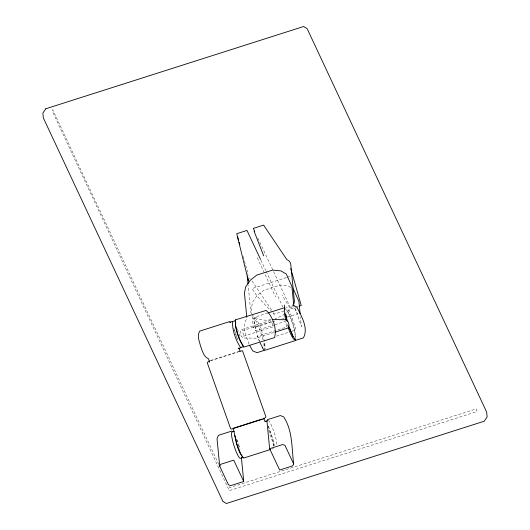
<?xml version="1.0" encoding="UTF-8"?>
<svg xmlns="http://www.w3.org/2000/svg" width="530" height="530" viewBox="0 0 530 530"><rect width="100%" height="100%" fill="white"/><g stroke="black" fill="none" stroke-linecap="round" stroke-linejoin="round"><path stroke-width="0.4" stroke-dasharray="2.65 1.99" d="M295.68 339.293C295.283 328.785 291.632 318.139 286.339 309.076M263.019 339.776L258.759 326.44L256.619 321.862L254.791 319.153L253.545 318.722L254.592 318.391L254.135 320.319L254.519 324.274A16.271 2.716 72.3 0 0 259.62 341.479M264.086 350.423L264.569 348.395L264.039 342.572M292.441 305.909L289.652 309.951L285.445 313.256M284.849 313.733L283.046 315.151L275.156 318.808M286.505 277.554L251.955 288.578L257.05 296.071L271.592 311.819M287.286 277.303L291.215 276.05M267.975 312.998L254.062 317.437L253.724 319.915L255.698 330.508L255.341 330.925L274.156 324.923M284.133 310.951L273.831 314.244L272.155 312.422M297.847 306.578L290.486 308.924L281.967 294.952M270.591 320.345L240.64 329.905L240.097 332.847L241.044 335.921L243.144 338.021L256.195 338.16L274.328 332.376M271.314 321.524L242.303 330.786L244.019 336.331L243.363 336.258L273.155 326.752L271.479 321.339M271.486 322.114L253.38 327.891L252.253 316.403M272.274 321.862L276.209 320.604M282.503 318.596L284.08 318.093M287.227 317.086L297.462 313.82L294.494 307.493M274.944 324.671L285.133 321.418L286.849 326.964L257.057 336.47L257.712 337.014L259.448 341.525M276.435 336.133L288.996 332.125M292.136 331.124L296.065 329.872C293.163 322.167 291.533 313.707 286.511 306.963M210.721 360.446L239.891 351.138M210.284 360.877L240.077 351.37M271.93 449.042L273.493 448.539M271.108 319.53C264.47 321.359 257.514 319.332 252.174 315.165M290.659 287.445L288.015 285.836L280.489 284.988L263.841 290.308L256.937 295.753L252.571 302.054L251.452 308.202L251.935 313.124M251.988 280.913L272.95 312.024M273.407 312.7L274.315 314.058M294.574 308.102L296.985 313.263L301.404 326.56L300.43 316.927M257.858 238.069L290.95 308.745M260.906 260.184L265.782 270.605M266.133 271.347L282.854 307.055M257.295 257.871L275.607 296.979M251.492 313.7L250.809 312.243L248.199 285.511M218.757 464.366L52.702 109.717L52.973 112.545L229.304 490.634L477.079 411.565L476.185 408.935L229.642 487.613L228.94 486.109M233.75 328.136L237.765 340.194M268.279 425.895L272.943 439.403L274.056 447.247M268.319 426.332L272.751 439.165L273.758 445.849M249.034 344.182C246.722 336.179 240.739 326.321 246.914 318.669L246.761 317.033M236.625 439.072L238.321 443.636M237.427 328.911L238.944 333.185M234.373 329.885L237.367 339.233M238.526 444.339L239.977 449.241M243.151 256.454L247.596 272.135M239.196 333.9L240.216 337.531M295.362 336.868L293.872 328.275A16.271 2.716 72.3 0 0 286.385 309.672M263.854 343.632L264.251 347.62M247.768 273.606L247.98 275.872M249.663 278.787A8.089 6.294 -5.6 0 1 248.517 277.78M274.792 445.604A13.806 2.305 72.3 0 1 268.664 429.916M267.968 420.548A13.806 2.305 72.3 0 1 273.294 429.936A13.806 2.305 72.3 0 1 276.885 445.041M254.592 318.391A16.271 2.716 72.3 0 1 263.721 337.895L265.291 347.283A16.271 2.716 72.3 0 1 264.834 349.197M287.638 326.116A16.271 2.716 72.3 0 1 286.458 322.306M236.705 439.575A13.806 2.305 72.3 0 1 238.235 443.842M238.473 444.564A13.806 2.305 72.3 0 1 239.547 448.248"/><path stroke-width="0.79" d="M295.68 339.293L295.508 340.532L265.364 350.158L264.165 350.144L262.29 347.64M284.743 308.771L284.285 310.699L284.67 314.654A16.271 2.716 72.3 0 0 285.849 320.074M293.832 303.882L294.441 301.669L290.765 264.298A8.089 6.294 -5.6 0 0 286.849 259.614L263.609 225.118L253.327 228.397L254.725 231.378M219.725 466.214L220.778 464.287L233.75 460.146L243.74 481.485L230.769 485.619L228.417 484.778L219.725 466.214L217.048 438.9L217.419 437.356L218.539 435.296L231.511 431.155L232.663 431.552M293.666 463.955L292.613 465.883L279.641 470.024L269.651 448.691L266.988 421.476L267.411 419.7L280.383 415.56L283.669 416.878C292.798 430.711 291.659 448.241 293.666 463.955L284.981 445.392L282.623 444.551L269.651 448.691M209.145 360.95L207.237 362.712L230.689 428.85L231.749 429.028L264.072 418.72L265.974 416.958L242.528 350.814L239.891 351.138M229.735 322.313L232.789 321.339M268.75 312.746L284.206 307.817M299.026 306.168L301.226 305.465L290.771 268.604M275.116 332.125L288.519 327.845L289.062 324.903L288.108 321.829L286.008 319.729L272.957 319.59M243.727 346.693L240.487 347.415C235.625 339.896 232.299 330.574 232.504 321.571L235.558 320.597C234.83 325.619 236.897 330.568 238.215 335.338M238.096 348.634L241.15 347.66M264.086 350.423L256.99 352.688L252.658 350.827L249.69 345.573M262.151 419.038L233.14 428.293C235.956 438.191 236.241 450.255 243.701 458.046L270.36 449.546M234.353 431.274L232.067 432.003A13.806 2.305 72.3 0 0 234.022 445.763A13.806 2.305 72.3 0 0 240.428 458.324L243.482 457.35M264.914 421.522L267.2 420.793M295.005 339.677L296.316 340.134L303.418 337.868C308.718 328.116 301.325 316.046 296.913 307.142L292.507 305.048M230.742 322.432L229.51 321.617L199.724 331.124C196.782 335.768 199.373 341.227 200.532 346.024C202.394 350.661 203.407 356.683 208.528 358.837L209.708 362.209M265.921 421.642L264.689 420.827L263.748 418.13M243.548 346.441L240.275 340.823L238.447 336.066M294.786 338.816L292.951 336.106L289.214 327.215M241.09 454.588L242.309 456.582M293.309 289.055L298.907 301.345L300.113 313.647M260.561 259.442L246.973 230.431L236.698 233.71L238.699 240.766M293.07 336.815L288.552 325.89M240.686 453.918L237.076 444.789L234.77 435.309M254.082 231.179L263.655 255.844M238.878 348.038L240.077 351.37M287.286 321.63L285.412 313.773M239.143 242.336L239.812 244.688M237.427 236.493L248.477 281.145L248.265 278.886M285.71 314.323L286.889 319.742M284.451 305.075L285.007 309.586M293.839 306.088L291.904 286.399L286.313 274.103L281.013 270.883L272.486 270.108L256.745 275.13L250.213 280.277L245.569 287.108L244.456 293.256L246.761 317.033M247.298 276.355L248.04 283.888M241.388 457.469L243.74 481.485M262.734 347.68A16.271 2.716 72.3 0 1 261.76 346.057M261.469 345.514A16.271 2.716 72.3 0 1 260.237 342.93M294.978 339.578A16.271 2.716 72.3 0 1 288.148 327.6M235.327 319.915C235.101 329.388 238.613 339.207 243.734 347.124L274.52 337.63C277.091 328.925 272.824 316.297 266.113 310.414L235.327 319.915M45.746 108.796L42.87 113.029L43.354 117.951L222.852 501.307L226.356 503.5L484.254 421.204L487.13 416.971L486.646 412.048L307.148 28.693L303.644 26.5L45.746 108.796"/></g></svg>
